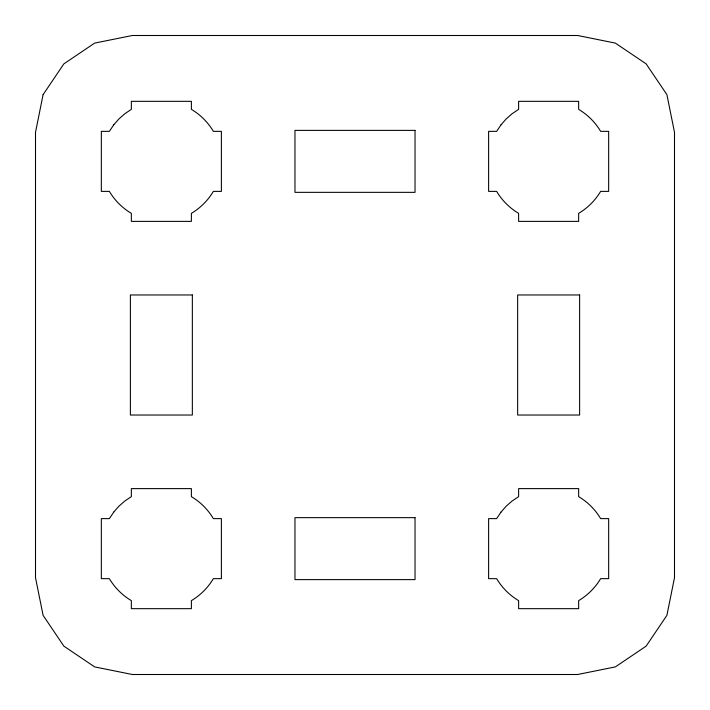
<?xml version="1.0" encoding="UTF-8"?>
<svg xmlns="http://www.w3.org/2000/svg" width="710" height="710" viewBox="0 0 710 710"><rect width="100%" height="100%" fill="white"/><g stroke="black" fill="none" stroke-linecap="round" stroke-linejoin="round"><path stroke-width="1.06" d="M43.106 94.634L35.5 132.317L35.5 577.683L43.106 615.366L63.864 646.135L94.634 666.894L132.317 674.5L577.683 674.5L615.366 666.894L646.135 646.135L666.894 615.366L674.5 577.683L674.5 132.317L666.894 94.634L646.135 63.864L615.366 43.106L577.683 35.5L132.317 35.5L94.634 43.106L63.864 63.864L43.106 94.634M113.751 124.818L109.367 131.35L101.335 131.35L101.335 191.38L109.367 191.38C114.718 200.406 122.315 208.003 131.35 213.355L131.35 221.387L191.38 221.387L191.38 213.355C200.406 208.003 208.003 200.406 213.355 191.38L221.387 191.38L221.387 131.35L213.355 131.35C208.003 122.315 200.406 114.718 191.38 109.367L191.38 101.335L131.35 101.335L131.35 109.367L124.818 113.751L118.925 118.925L113.751 124.818M113.751 512.087L109.367 518.62L101.335 518.62L101.335 578.65L109.367 578.65C114.718 587.685 122.315 595.282 131.35 600.633L131.35 608.665L191.38 608.665L191.38 600.633C200.406 595.282 208.003 587.685 213.355 578.65L221.387 578.65L221.387 518.62L213.355 518.62C208.003 509.594 200.406 501.997 191.38 496.645L191.38 488.613L131.35 488.613L131.35 496.645L124.818 501.02L118.925 506.195L113.751 512.087M501.02 124.818L496.645 131.35L488.613 131.35L488.613 191.38L496.645 191.38C501.997 200.406 509.594 208.003 518.62 213.355L518.62 221.387L578.65 221.387L578.65 213.355C587.685 208.003 595.282 200.406 600.633 191.38L608.665 191.38L608.665 131.35L600.633 131.35C595.282 122.315 587.685 114.718 578.65 109.367L578.65 101.335L518.62 101.335L518.62 109.367L512.087 113.751L506.195 118.925L501.02 124.818M501.02 512.087L496.645 518.62L488.613 518.62L488.613 578.65L496.645 578.65C501.997 587.685 509.594 595.282 518.62 600.633L518.62 608.665L578.65 608.665L578.65 600.633C587.685 595.282 595.282 587.685 600.633 578.65L608.665 578.65L608.665 518.62L600.633 518.62C595.282 509.594 587.685 501.997 578.65 496.645L578.65 488.613L518.62 488.613L518.62 496.645L512.087 501.02L506.195 506.195L501.02 512.087M415.03 130.383L294.969 130.383L294.969 192.348L415.03 192.348L415.03 130.383M192.348 294.969L130.383 294.969L130.383 415.03L192.348 415.03L192.348 294.969M579.617 294.969L517.652 294.969L517.652 415.03L579.617 415.03L579.617 294.969M415.03 517.652L294.969 517.652L294.969 579.617L415.03 579.617L415.03 517.652"/></g></svg>
